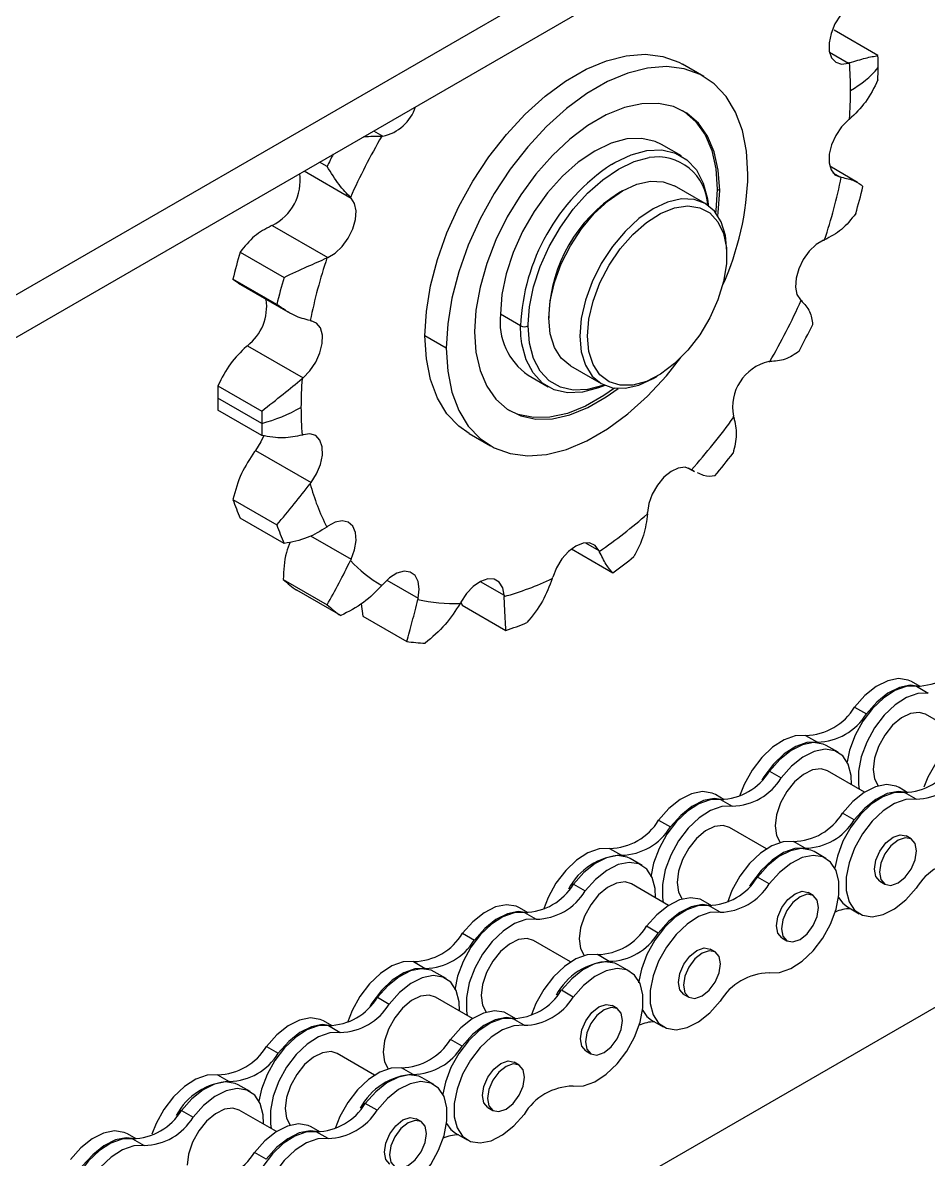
# Model space of a CAD drawing. Header units: metres. Extents: x 0 to 21025, y 0 to 14850.
# Drawn here: x 13697 to 13780, y 5668.2 to 5772.4 of the extents above; entities that cross this region are included whole.
import ezdxf

# ---------------------------------------------------------------- set-up
doc = ezdxf.new("R2010")
doc.units = ezdxf.units.M
doc.header["$LTSCALE"] = 25
doc.layers.add('SL4', color=4, linetype='Continuous')

msp = doc.modelspace()

# ---------------------------------------------------------------- linework, layer by layer
at = {"layer": 'SL4'}
for p, q in [((12991.626, 5340.606), (13928.525, 5881.466)), ((12991.626, 5336.717), (13928.525, 5877.577)), ((13090.289, 5283.649), (14027.187, 5824.509)), ((13775.342, 5769.378), (13771.321, 5771.699)), ((13770.905, 5769.691), (13772.645, 5768.687)), ((13759.386, 5767.449), (13757.427, 5768.579)), ((13729.129, 5762.469), (13729.964, 5761.987)), ((13757.335, 5760.17), (13755.496, 5761.231)), ((13724.872, 5759.215), (13724.183, 5759.613)), ((13722.766, 5758.795), (13727.061, 5756.316)), ((13773.481, 5757.75), (13770.926, 5759.225)), ((13771.21, 5758.64), (13771.91, 5758.236)), ((13751.925, 5756.965), (13751.572, 5756.761)), ((13759.517, 5755.804), (13756.689, 5757.437)), ((13760.617, 5757.135), (13760.843, 5757.005)), ((13719.847, 5753.806), (13724.946, 5750.863)), ((13716.905, 5751.366), (13720.926, 5749.044)), ((13761.49, 5751.035), (13761.49, 5751.443)), ((13720.262, 5746.557), (13716.241, 5748.878)), ((13716.241, 5748.878), (13716.755, 5748.538)), ((13716.732, 5748.5), (13721.277, 5745.876)), ((13742.59, 5744.605), (13740.752, 5745.666)), ((13745.191, 5745.708), (13745.191, 5745.3)), ((13742.63, 5743.674), (13742.59, 5744.605)), ((13743.281, 5744.605), (13743.282, 5744.768)), ((13735.795, 5742.545), (13733.836, 5743.675)), ((13717.568, 5742.778), (13722.666, 5739.835)), ((13747.164, 5740.939), (13749.993, 5739.306)), ((13743.282, 5740.074), (13745.121, 5739.013)), ((13754.756, 5739.778), (13755.11, 5739.982)), ((13714.871, 5739.111), (13718.892, 5736.79)), ((13718.875, 5735.661), (13714.854, 5737.982)), ((13718.892, 5734.55), (13714.871, 5736.871)), ((13737.884, 5734.727), (13739.843, 5733.597)), ((13718.303, 5733.175), (13723.401, 5730.232)), ((13757.947, 5731.569), (13758.525, 5731.235)), ((13758.053, 5731.525), (13758.195, 5731.443)), ((13758.508, 5731.282), (13758.257, 5731.401)), ((13716.241, 5728.687), (13720.262, 5726.366)), ((13720.926, 5724.644), (13716.905, 5726.966)), ((13723.36, 5725.35), (13727.061, 5723.213)), ((13748.532, 5724.719), (13749.771, 5724.003)), ((13747.259, 5724.146), (13751.063, 5721.95)), ((13720.851, 5721.351), (13724.872, 5719.03)), ((13730.333, 5721.283), (13733.205, 5719.625)), ((13738.904, 5721.162), (13741.092, 5719.899)), ((13726.119, 5718.034), (13722.098, 5720.355)), ((13727.998, 5719.124), (13728.144, 5717.987)), ((13737.113, 5719.268), (13737.24, 5719.001)), ((13737.24, 5719.001), (13741.261, 5716.68)), ((13728.144, 5717.987), (13732.164, 5715.666)), ((13779.211, 5711.529), (13778.412, 5711.991)), ((13778.879, 5711.557), (13779.954, 5710.937)), ((13773.207, 5709.648), (13774.282, 5709.027)), ((13783.096, 5707.023), (13779.689, 5708.99)), ((13768.717, 5707.055), (13769.792, 5706.435)), ((13771.689, 5705.504), (13770.614, 5706.124)), ((13765.409, 5703.781), (13766.484, 5703.16)), ((13774.116, 5701.839), (13770.709, 5703.806)), ((13761.251, 5701.161), (13760.451, 5701.622)), ((13778.096, 5701.805), (13777.296, 5702.266)), ((13778.838, 5701.212), (13777.764, 5701.833)), ((13760.919, 5701.189), (13761.994, 5700.568)), ((13755.247, 5699.279), (13756.321, 5698.659)), ((13773.166, 5699.303), (13772.091, 5699.923)), ((13765.135, 5696.655), (13761.728, 5698.622)), ((13768.676, 5696.711), (13767.601, 5697.331)), ((13778.389, 5697.57), (13777.923, 5697.838)), ((13750.756, 5696.687), (13751.831, 5696.067)), ((13770.573, 5695.779), (13769.498, 5696.4)), ((13753.728, 5695.135), (13752.653, 5695.756)), ((13765.368, 5693.436), (13764.293, 5694.057)), ((13747.449, 5693.412), (13748.523, 5692.792)), ((13756.155, 5691.471), (13752.748, 5693.438)), ((13775.525, 5693.684), (13775.99, 5693.415)), ((13760.135, 5691.436), (13759.336, 5691.898)), ((13769.408, 5692.385), (13768.943, 5692.654)), ((13743.29, 5690.792), (13742.491, 5691.254)), ((13742.958, 5690.82), (13744.033, 5690.2)), ((13760.878, 5690.844), (13759.803, 5691.465)), ((13772.559, 5691.33), (13773.634, 5690.709)), ((13737.286, 5688.911), (13738.361, 5688.29)), ((13755.206, 5688.934), (13754.131, 5689.555)), ((13747.175, 5686.287), (13743.768, 5688.253)), ((13766.544, 5688.5), (13767.01, 5688.231)), ((13750.715, 5686.342), (13749.641, 5686.963)), ((13760.428, 5687.201), (13759.962, 5687.47)), ((13732.796, 5686.319), (13733.871, 5685.698)), ((13752.612, 5685.411), (13751.538, 5686.031)), ((13735.768, 5684.767), (13734.693, 5685.387)), ((13747.408, 5683.068), (13746.333, 5683.688)), ((13729.488, 5683.044), (13730.563, 5682.424)), ((13738.195, 5681.103), (13734.788, 5683.069)), ((13757.564, 5683.316), (13758.03, 5683.047)), ((13742.175, 5681.068), (13741.375, 5681.53)), ((13751.448, 5682.017), (13750.982, 5682.286)), ((13725.33, 5680.424), (13724.53, 5680.886)), ((13724.998, 5680.452), (13726.073, 5679.832)), ((13742.917, 5680.476), (13741.843, 5681.096)), ((13754.598, 5680.962), (13755.673, 5680.341)), ((13719.326, 5678.542), (13720.4, 5677.922)), ((13737.245, 5678.566), (13736.17, 5679.187)), ((13729.214, 5675.918), (13725.807, 5677.885)), ((13748.584, 5678.131), (13749.05, 5677.863)), ((13732.755, 5675.974), (13731.68, 5676.594)), ((13742.468, 5676.833), (13742.002, 5677.102)), ((13714.835, 5675.95), (13715.91, 5675.33)), ((13734.652, 5675.043), (13733.577, 5675.663)), ((13717.807, 5674.398), (13716.732, 5675.019)), ((13729.447, 5672.699), (13728.372, 5673.32)), ((13711.528, 5672.676), (13712.602, 5672.055)), ((13720.234, 5670.734), (13716.827, 5672.701)), ((13739.604, 5672.947), (13740.069, 5672.678)), ((13724.214, 5670.7), (13723.415, 5671.161)), ((13733.487, 5671.649), (13733.022, 5671.917)), ((13707.369, 5670.056), (13706.57, 5670.517)), ((13707.037, 5670.084), (13708.112, 5669.463)), ((13724.957, 5670.107), (13723.882, 5670.728)), ((13736.638, 5670.593), (13737.713, 5669.973)), ((13719.285, 5668.198), (13718.21, 5668.818))]:
    msp.add_line(p, q, dxfattribs=at)
at = {"layer": 'SL4', "flags": 128}
for points in [[(13771.91, 5773.074), (13771.403, 5772.273), (13771.045, 5771.41), (13770.867, 5770.559), (13770.885, 5769.794), (13771.098, 5769.18), (13771.486, 5768.771), (13772.017, 5768.602), (13772.645, 5768.687)], [(13733.836, 5743.675), (13733.965, 5745.923), (13734.348, 5748.277), (13734.98, 5750.694), (13735.848, 5753.129), (13736.936, 5755.536), (13738.223, 5757.871), (13739.686, 5760.09), (13741.298, 5762.152), (13743.028, 5764.019), (13744.844, 5765.655), (13746.713, 5767.03), (13748.599, 5768.119), (13750.467, 5768.901), (13752.284, 5769.362), (13754.014, 5769.493), (13755.625, 5769.292), (13757.088, 5768.762), (13757.427, 5768.579)], [(13763.434, 5758.501), (13763.305, 5760.599), (13762.922, 5762.51), (13762.29, 5764.198), (13761.422, 5765.631), (13760.334, 5766.782), (13759.047, 5767.631), (13757.584, 5768.161), (13755.972, 5768.362), (13754.242, 5768.231), (13752.426, 5767.77), (13750.557, 5766.988), (13748.671, 5765.899), (13746.803, 5764.524), (13744.986, 5762.888), (13743.256, 5761.021), (13741.645, 5758.959), (13740.182, 5756.74), (13738.894, 5754.405), (13737.807, 5751.998), (13736.939, 5749.563), (13736.307, 5747.146), (13735.923, 5744.792), (13735.795, 5742.545)], [(13760.843, 5757.005), (13760.717, 5758.865), (13760.344, 5760.539), (13759.731, 5761.989), (13758.892, 5763.182), (13757.845, 5764.094), (13756.615, 5764.702), (13755.229, 5764.993), (13753.717, 5764.961), (13752.113, 5764.606), (13750.453, 5763.937), (13748.775, 5762.968), (13747.116, 5761.721), (13745.512, 5760.224), (13744, 5758.511), (13742.613, 5756.618), (13741.383, 5754.59), (13740.337, 5752.471), (13739.498, 5750.308), (13738.885, 5748.15), (13738.511, 5746.045), (13738.386, 5744.041)], [(13757.44, 5764.339), (13757.62, 5764.224), (13758.666, 5763.313), (13759.505, 5762.119), (13760.119, 5760.669), (13760.492, 5758.995), (13760.617, 5757.135)], [(13772.645, 5763.472), (13772.017, 5762.832), (13771.486, 5762.05), (13771.098, 5761.192), (13770.885, 5760.334), (13770.867, 5759.547), (13771.045, 5758.901), (13771.403, 5758.451), (13771.91, 5758.236)], [(13755.496, 5761.231), (13754.941, 5761.498), (13753.708, 5761.784), (13752.343, 5761.731), (13750.889, 5761.341), (13749.389, 5760.627), (13747.889, 5759.609), (13746.435, 5758.32), (13745.07, 5756.797), (13743.837, 5755.088), (13742.772, 5753.244), (13741.909, 5751.322), (13741.273, 5749.379), (13740.883, 5747.474), (13740.752, 5745.666)], [(13750.935, 5759.391), (13751.228, 5759.565), (13752.727, 5760.28), (13754.182, 5760.669), (13755.546, 5760.722), (13756.779, 5760.437), (13757.844, 5759.822), (13758.708, 5758.897), (13759.344, 5757.688), (13759.734, 5756.234), (13759.825, 5755.508)], [(13743.282, 5744.768), (13743.407, 5746.341), (13743.781, 5748.169), (13744.392, 5750.034), (13745.221, 5751.88), (13746.243, 5753.65), (13747.427, 5755.291), (13748.737, 5756.752), (13750.133, 5757.99), (13751.573, 5758.967), (13753.013, 5759.653), (13754.368, 5760.02)], [(13747.164, 5740.939), (13747.164, 5740.939), (13746.326, 5741.634), (13745.704, 5742.619), (13745.321, 5743.857), (13745.191, 5745.3), (13745.321, 5746.892), (13745.704, 5748.572), (13746.326, 5750.276), (13747.164, 5751.938), (13748.185, 5753.494), (13749.349, 5754.885), (13750.613, 5756.057), (13751.927, 5756.965), (13753.241, 5757.574), (13754.504, 5757.861), (13755.668, 5757.815), (13756.689, 5757.437)], [(13760.617, 5757.135), (13760.492, 5755.13), (13760.472, 5754.968)], [(13760.676, 5754.68), (13760.717, 5755), (13760.843, 5757.005)], [(13724.946, 5750.863), (13725.618, 5751.264), (13726.257, 5751.87), (13726.81, 5752.631), (13727.228, 5753.48), (13727.475, 5754.344), (13727.53, 5755.149), (13727.388, 5755.826), (13727.061, 5756.316)], [(13761.49, 5751.443), (13761.361, 5752.886), (13760.978, 5754.123), (13760.355, 5755.109), (13759.517, 5755.804), (13758.497, 5756.182), (13757.332, 5756.228), (13756.069, 5755.942), (13754.755, 5755.332), (13753.441, 5754.425), (13752.178, 5753.253), (13751.013, 5751.862), (13749.992, 5750.305), (13749.155, 5748.643), (13748.532, 5746.939), (13748.149, 5745.259), (13748.02, 5743.667)], [(13748.727, 5743.667), (13748.858, 5745.226), (13749.244, 5746.871), (13749.871, 5748.537), (13750.712, 5750.154), (13751.733, 5751.656), (13752.892, 5752.982), (13754.142, 5754.077), (13755.432, 5754.897), (13756.708, 5755.408), (13757.919, 5755.589), (13759.015, 5755.433), (13759.951, 5754.946), (13760.688, 5754.148), (13761.198, 5753.072), (13761.457, 5751.762), (13761.457, 5750.27), (13761.198, 5748.66), (13760.688, 5746.996), (13759.951, 5745.346), (13759.015, 5743.778), (13757.919, 5742.357), (13756.708, 5741.14), (13755.432, 5740.178), (13754.142, 5739.509), (13752.892, 5739.161), (13751.733, 5739.148), (13750.712, 5739.471), (13749.871, 5740.117), (13749.244, 5741.059), (13748.858, 5742.259), (13748.727, 5743.667)], [(13770.366, 5752.444), (13769.694, 5752.043), (13769.054, 5751.436), (13768.501, 5750.676), (13768.084, 5749.827), (13767.837, 5748.962), (13767.782, 5748.157), (13767.924, 5747.481), (13768.25, 5746.991)], [(13722.666, 5739.835), (13723.294, 5740.474), (13723.825, 5741.257), (13724.213, 5742.114), (13724.426, 5742.973), (13724.444, 5743.759), (13724.267, 5744.405), (13723.909, 5744.855), (13723.401, 5745.071)], [(13738.386, 5744.041), (13738.511, 5742.18), (13738.885, 5740.507), (13739.498, 5739.057), (13740.337, 5737.863), (13741.383, 5736.952), (13742.613, 5736.344), (13744, 5736.052), (13745.512, 5736.084), (13747.116, 5736.439), (13748.775, 5737.108), (13750.453, 5738.077), (13751.545, 5738.864)], [(13750.246, 5739.174), (13750.133, 5739.131), (13748.737, 5738.757), (13747.427, 5738.706), (13746.243, 5738.98), (13745.221, 5739.57), (13744.392, 5740.459), (13743.781, 5741.619), (13743.407, 5743.015), (13743.281, 5744.605)], [(13737.884, 5734.727), (13736.936, 5735.394), (13735.848, 5736.545), (13734.98, 5737.978), (13734.348, 5739.666), (13733.965, 5741.577), (13733.836, 5743.675)], [(13750.312, 5739.145), (13749.728, 5738.903), (13748.273, 5738.513), (13746.909, 5738.46), (13745.676, 5738.746), (13744.611, 5739.36), (13743.747, 5740.286), (13743.111, 5741.494), (13742.721, 5742.949), (13742.63, 5743.674)], [(13748.02, 5743.667), (13748.149, 5742.224), (13748.532, 5740.986), (13749.155, 5740.001), (13749.992, 5739.306), (13751.013, 5738.928), (13752.178, 5738.881), (13753.441, 5739.168), (13754.755, 5739.777), (13754.756, 5739.778)], [(13735.795, 5742.545), (13735.923, 5740.446), (13736.307, 5738.535), (13736.939, 5736.847), (13737.807, 5735.414), (13738.894, 5734.263), (13740.182, 5733.414), (13741.645, 5732.884), (13743.256, 5732.683), (13744.986, 5732.814), (13746.803, 5733.275), (13748.671, 5734.057), (13750.557, 5735.146), (13752.426, 5736.521), (13754.242, 5738.157), (13755.972, 5740.024), (13757.295, 5741.69)], [(13751.195, 5738.898), (13750.228, 5738.207), (13748.55, 5737.238), (13746.89, 5736.569), (13745.287, 5736.215), (13743.775, 5736.183), (13742.388, 5736.474), (13741.563, 5736.837)], [(13723.401, 5730.232), (13723.909, 5731.034), (13724.267, 5731.897), (13724.444, 5732.748), (13724.426, 5733.513), (13724.213, 5734.126), (13723.825, 5734.535), (13723.294, 5734.705), (13722.666, 5734.62)], [(13719.062, 5734.534), (13718.81, 5733.977), (13718.303, 5733.175)], [(13758.195, 5731.443), (13757.673, 5731.631), (13757.051, 5731.565), (13756.382, 5731.25), (13755.723, 5730.715), (13755.132, 5730.004), (13754.66, 5729.179), (13754.346, 5728.312), (13754.219, 5727.477)], [(13727.061, 5723.213), (13727.388, 5724.08), (13727.53, 5724.92), (13727.475, 5725.662), (13727.228, 5726.241), (13726.81, 5726.608), (13726.257, 5726.73), (13725.618, 5726.598), (13724.946, 5726.223)], [(13749.771, 5724.003), (13749.426, 5724.47), (13748.928, 5724.703), (13748.32, 5724.684), (13747.656, 5724.415), (13746.991, 5723.917), (13746.383, 5723.234), (13745.886, 5722.426), (13745.54, 5721.561)], [(13733.205, 5719.625), (13733.311, 5720.452), (13733.22, 5721.168), (13732.939, 5721.711), (13732.493, 5722.034), (13731.921, 5722.11), (13731.271, 5721.931), (13730.599, 5721.514), (13729.964, 5720.894)], [(13741.092, 5719.899), (13740.965, 5720.587), (13740.651, 5721.093), (13740.179, 5721.371), (13739.588, 5721.4), (13738.93, 5721.175), (13738.261, 5720.717), (13737.638, 5720.065), (13737.117, 5719.275)], [(13778.412, 5711.991), (13778.12, 5712.129), (13777.233, 5712.266), (13776.235, 5712.064), (13775.187, 5711.535), (13774.156, 5710.712), (13773.207, 5709.648)], [(13778.879, 5711.557), (13777.93, 5711.526), (13776.899, 5711.158), (13775.852, 5710.478), (13774.853, 5709.527), (13773.967, 5708.367), (13773.248, 5707.068), (13772.742, 5705.714), (13772.511, 5704.632)], [(13779.954, 5710.937), (13779.005, 5710.905), (13777.974, 5710.538), (13776.926, 5709.857), (13775.928, 5708.907), (13775.042, 5707.746), (13774.323, 5706.448), (13773.817, 5705.094), (13773.556, 5703.769), (13773.556, 5702.557), (13773.63, 5702.12)], [(13779.13, 5711.532), (13778.308, 5711.646), (13777.31, 5711.444), (13776.262, 5710.915), (13775.231, 5710.092), (13774.282, 5709.027)], [(13779.689, 5708.99), (13779.109, 5709.169), (13778.332, 5709.073), (13777.5, 5708.664), (13776.686, 5707.98), (13775.963, 5707.081), (13775.396, 5706.047), (13775.033, 5704.969), (13774.909, 5703.944)], [(13785.562, 5707.7), (13784.612, 5707.668), (13783.581, 5707.301), (13782.534, 5706.62), (13781.535, 5705.67), (13780.649, 5704.509), (13779.93, 5703.211), (13779.563, 5702.297)], [(13768.717, 5707.055), (13767.767, 5707.024), (13766.737, 5706.657), (13765.689, 5705.976), (13764.691, 5705.026), (13763.804, 5703.865), (13763.086, 5702.567), (13762.659, 5701.475)], [(13769.792, 5706.435), (13768.842, 5706.404), (13767.811, 5706.036), (13766.764, 5705.356), (13765.765, 5704.405), (13764.879, 5703.244), (13764.692, 5702.946)], [(13770.614, 5706.124), (13770.322, 5706.262), (13769.435, 5706.4), (13768.437, 5706.198), (13767.389, 5705.668), (13766.359, 5704.846), (13765.409, 5703.781)], [(13772.909, 5702.536), (13772.882, 5703.38), (13772.621, 5704.403), (13772.115, 5705.173), (13771.396, 5705.642), (13770.51, 5705.779), (13769.512, 5705.577), (13768.464, 5705.048), (13767.433, 5704.225), (13766.484, 5703.16)], [(13770.709, 5703.806), (13770.129, 5703.985), (13769.352, 5703.889), (13768.52, 5703.48), (13767.706, 5702.796), (13766.983, 5701.897), (13766.415, 5700.862), (13766.053, 5699.785), (13765.929, 5698.76)], [(13774.909, 5703.944), (13775.033, 5703.063), (13775.379, 5702.423)], [(13777.296, 5702.266), (13777.004, 5702.405), (13776.117, 5702.542), (13775.119, 5702.34), (13774.072, 5701.811), (13773.041, 5700.988), (13772.091, 5699.923)], [(13760.451, 5701.622), (13760.159, 5701.761), (13759.273, 5701.898), (13758.274, 5701.696), (13757.227, 5701.167), (13756.196, 5700.344), (13755.247, 5699.279)], [(13761.169, 5701.163), (13760.348, 5701.278), (13759.349, 5701.075), (13758.302, 5700.546), (13757.271, 5699.723), (13756.321, 5698.659)], [(13777.764, 5701.833), (13776.814, 5701.801), (13775.783, 5701.434), (13774.736, 5700.754), (13773.737, 5699.803), (13772.851, 5698.642), (13772.132, 5697.344), (13771.627, 5695.99), (13771.395, 5694.908)], [(13778.014, 5701.808), (13777.192, 5701.922), (13776.194, 5701.72), (13775.146, 5701.19), (13774.115, 5700.368), (13773.166, 5699.303)], [(13760.919, 5701.189), (13759.969, 5701.157), (13758.939, 5700.79), (13757.891, 5700.109), (13756.893, 5699.159), (13756.006, 5697.998), (13755.288, 5696.7), (13754.782, 5695.346), (13754.528, 5694.084)], [(13761.994, 5700.568), (13761.044, 5700.537), (13760.013, 5700.169), (13758.966, 5699.489), (13757.967, 5698.539), (13757.081, 5697.378), (13756.362, 5696.079), (13755.857, 5694.725), (13755.596, 5693.401), (13755.596, 5692.189), (13755.67, 5691.751)], [(13778.838, 5701.212), (13777.889, 5701.181), (13776.858, 5700.814), (13775.811, 5700.133), (13774.812, 5699.183), (13773.926, 5698.022), (13773.207, 5696.724), (13772.701, 5695.37), (13772.44, 5694.045), (13772.44, 5692.833), (13772.701, 5691.81), (13773.207, 5691.04), (13773.926, 5690.571), (13774.812, 5690.434), (13775.811, 5690.636), (13776.858, 5691.165), (13777.889, 5691.988), (13778.838, 5693.053)], [(13761.728, 5698.622), (13761.149, 5698.801), (13760.372, 5698.704), (13759.539, 5698.296), (13758.726, 5697.612), (13758.003, 5696.712), (13757.435, 5695.678), (13757.073, 5694.601), (13756.949, 5693.576)], [(13765.929, 5698.76), (13766.053, 5697.879), (13766.398, 5697.239)], [(13767.601, 5697.331), (13766.652, 5697.3), (13765.621, 5696.932), (13764.573, 5696.252), (13763.575, 5695.301), (13762.688, 5694.141), (13761.97, 5692.842), (13761.544, 5691.75)], [(13775.028, 5694.782), (13775.157, 5695.606), (13775.525, 5696.454), (13776.075, 5697.196), (13776.724, 5697.72), (13777.373, 5697.945), (13777.923, 5697.838)], [(13775.493, 5694.513), (13775.623, 5693.838), (13775.99, 5693.415), (13776.54, 5693.308), (13777.189, 5693.534), (13777.838, 5694.058), (13778.389, 5694.8), (13778.756, 5695.647), (13778.885, 5696.471), (13778.756, 5697.146), (13778.389, 5697.569), (13777.838, 5697.676), (13777.189, 5697.451), (13776.54, 5696.927), (13775.99, 5696.185), (13775.623, 5695.337), (13775.493, 5694.513)], [(13750.756, 5696.687), (13749.807, 5696.656), (13748.776, 5696.288), (13747.728, 5695.608), (13746.73, 5694.657), (13745.844, 5693.497), (13745.125, 5692.198), (13744.699, 5691.106)], [(13752.653, 5695.756), (13752.361, 5695.894), (13751.475, 5696.031), (13750.476, 5695.829), (13749.429, 5695.3), (13748.398, 5694.477), (13747.449, 5693.412)], [(13768.676, 5696.711), (13767.726, 5696.679), (13766.696, 5696.312), (13765.648, 5695.631), (13764.65, 5694.681), (13763.763, 5693.52), (13763.576, 5693.222)], [(13769.498, 5696.4), (13769.206, 5696.538), (13768.319, 5696.675), (13767.321, 5696.473), (13766.274, 5695.944), (13765.243, 5695.121), (13764.293, 5694.057)], [(13765.368, 5685.276), (13766.317, 5685.308), (13767.348, 5685.675), (13768.396, 5686.356), (13769.394, 5687.306), (13770.281, 5688.467), (13770.999, 5689.765), (13771.505, 5691.119), (13771.766, 5692.444), (13771.766, 5693.656), (13771.505, 5694.679), (13770.999, 5695.449), (13770.281, 5695.918), (13769.394, 5696.055), (13768.396, 5695.853), (13767.348, 5695.324), (13766.317, 5694.501), (13765.368, 5693.436)], [(13754.949, 5692.167), (13754.921, 5693.012), (13754.66, 5694.035), (13754.155, 5694.805), (13753.436, 5695.273), (13752.55, 5695.411), (13751.551, 5695.209), (13750.504, 5694.68), (13749.473, 5693.857), (13748.523, 5692.792)], [(13775.525, 5693.684), (13775.525, 5693.684), (13775.157, 5694.107), (13775.028, 5694.782)], [(13752.748, 5693.438), (13752.168, 5693.617), (13751.392, 5693.52), (13750.559, 5693.112), (13749.745, 5692.428), (13749.023, 5691.528), (13748.455, 5690.494), (13748.093, 5689.417), (13747.968, 5688.392)], [(13756.949, 5693.576), (13757.073, 5692.695), (13757.418, 5692.054)], [(13759.336, 5691.898), (13759.043, 5692.036), (13758.157, 5692.174), (13757.159, 5691.972), (13756.111, 5691.443), (13755.08, 5690.62), (13754.131, 5689.555)], [(13766.048, 5689.598), (13766.177, 5690.422), (13766.544, 5691.269), (13767.095, 5692.012), (13767.744, 5692.535), (13768.393, 5692.761), (13768.943, 5692.654)], [(13766.513, 5689.329), (13766.642, 5688.654), (13767.01, 5688.231), (13767.56, 5688.124), (13768.209, 5688.35), (13768.858, 5688.873), (13769.408, 5689.616), (13769.776, 5690.463), (13769.905, 5691.287), (13769.776, 5691.962), (13769.408, 5692.385), (13768.858, 5692.492), (13768.209, 5692.267), (13767.56, 5691.743), (13767.01, 5691.001), (13766.642, 5690.153), (13766.513, 5689.329)], [(13771.737, 5692.201), (13772.132, 5691.66), (13772.559, 5691.33)], [(13742.958, 5690.82), (13742.009, 5690.789), (13740.978, 5690.421), (13739.931, 5689.741), (13738.932, 5688.791), (13738.046, 5687.63), (13737.327, 5686.332), (13736.821, 5684.978), (13736.567, 5683.716)], [(13742.491, 5691.254), (13742.199, 5691.392), (13741.312, 5691.53), (13740.314, 5691.327), (13739.266, 5690.798), (13738.235, 5689.976), (13737.286, 5688.911)], [(13743.208, 5690.795), (13742.387, 5690.909), (13741.389, 5690.707), (13740.341, 5690.178), (13739.31, 5689.355), (13738.361, 5688.29)], [(13759.803, 5691.465), (13758.854, 5691.433), (13757.823, 5691.066), (13756.775, 5690.385), (13755.777, 5689.435), (13754.891, 5688.274), (13754.172, 5686.976), (13753.666, 5685.622), (13753.412, 5684.36)], [(13760.878, 5690.844), (13759.928, 5690.813), (13758.898, 5690.445), (13757.85, 5689.765), (13756.852, 5688.814), (13755.965, 5687.653), (13755.247, 5686.355), (13754.741, 5685.001), (13754.48, 5683.677), (13754.48, 5682.465), (13754.741, 5681.441), (13755.247, 5680.671), (13755.965, 5680.203), (13756.852, 5680.065), (13757.85, 5680.268), (13758.898, 5680.797), (13759.928, 5681.619), (13760.878, 5682.684)], [(13760.053, 5691.439), (13759.232, 5691.553), (13758.233, 5691.351), (13757.186, 5690.822), (13756.155, 5689.999), (13755.206, 5688.934)], [(13744.033, 5690.2), (13743.084, 5690.168), (13742.053, 5689.801), (13741.005, 5689.121), (13740.007, 5688.17), (13739.121, 5687.009), (13738.402, 5685.711), (13737.896, 5684.357), (13737.635, 5683.032), (13737.635, 5681.82), (13737.709, 5681.383)], [(13766.544, 5688.5), (13766.544, 5688.5), (13766.177, 5688.923), (13766.048, 5689.598)], [(13743.768, 5688.253), (13743.188, 5688.432), (13742.411, 5688.336), (13741.579, 5687.928), (13740.765, 5687.243), (13740.042, 5686.344), (13739.475, 5685.31), (13739.112, 5684.232), (13738.988, 5683.207)], [(13747.968, 5688.392), (13748.093, 5687.51), (13748.438, 5686.87)], [(13749.641, 5686.963), (13748.691, 5686.931), (13747.66, 5686.564), (13746.613, 5685.884), (13745.614, 5684.933), (13744.728, 5683.772), (13744.009, 5682.474), (13743.583, 5681.382)], [(13757.067, 5684.414), (13757.196, 5685.238), (13757.564, 5686.085), (13758.114, 5686.827), (13758.763, 5687.351), (13759.412, 5687.577), (13759.962, 5687.47)], [(13757.533, 5684.145), (13757.662, 5683.47), (13758.03, 5683.047), (13758.58, 5682.94), (13759.229, 5683.165), (13759.878, 5683.689), (13760.428, 5684.431), (13760.796, 5685.279), (13760.925, 5686.103), (13760.796, 5686.778), (13760.428, 5687.201), (13759.878, 5687.308), (13759.229, 5687.082), (13758.58, 5686.559), (13758.03, 5685.816), (13757.662, 5684.969), (13757.533, 5684.145)], [(13732.796, 5686.319), (13731.846, 5686.287), (13730.816, 5685.92), (13729.768, 5685.239), (13728.77, 5684.289), (13727.883, 5683.128), (13727.165, 5681.83), (13726.738, 5680.738)], [(13733.871, 5685.698), (13732.921, 5685.667), (13731.89, 5685.299), (13730.843, 5684.619), (13729.844, 5683.669), (13728.958, 5682.508), (13728.771, 5682.209)], [(13734.693, 5685.387), (13734.401, 5685.525), (13733.514, 5685.663), (13732.516, 5685.461), (13731.468, 5684.932), (13730.438, 5684.109), (13729.488, 5683.044)], [(13751.538, 5686.031), (13751.245, 5686.17), (13750.359, 5686.307), (13749.361, 5686.105), (13748.313, 5685.576), (13747.282, 5684.753), (13746.333, 5683.688)], [(13747.408, 5674.908), (13748.357, 5674.939), (13749.388, 5675.307), (13750.435, 5675.987), (13751.434, 5676.938), (13752.32, 5678.098), (13753.039, 5679.397), (13753.545, 5680.751), (13753.806, 5682.075), (13753.806, 5683.287), (13753.545, 5684.311), (13753.039, 5685.081), (13752.32, 5685.549), (13751.434, 5685.687), (13750.435, 5685.484), (13749.388, 5684.955), (13748.357, 5684.133), (13747.408, 5683.068)], [(13736.988, 5681.799), (13736.961, 5682.643), (13736.7, 5683.666), (13736.194, 5684.437), (13735.475, 5684.905), (13734.589, 5685.042), (13733.591, 5684.84), (13732.543, 5684.311), (13731.512, 5683.488), (13730.563, 5682.424)], [(13757.564, 5683.316), (13757.564, 5683.316), (13757.196, 5683.739), (13757.067, 5684.414)], [(13734.788, 5683.069), (13734.208, 5683.248), (13733.431, 5683.152), (13732.599, 5682.743), (13731.785, 5682.059), (13731.062, 5681.16), (13730.494, 5680.126), (13730.132, 5679.048), (13730.008, 5678.023)], [(13738.988, 5683.207), (13739.112, 5682.326), (13739.458, 5681.686)], [(13741.375, 5681.53), (13741.083, 5681.668), (13740.196, 5681.805), (13739.198, 5681.603), (13738.151, 5681.074), (13737.12, 5680.251), (13736.17, 5679.187)], [(13748.087, 5679.229), (13748.216, 5680.054), (13748.584, 5680.901), (13749.134, 5681.643), (13749.783, 5682.167), (13750.432, 5682.393), (13750.982, 5682.286)], [(13748.553, 5678.961), (13748.682, 5678.286), (13749.049, 5677.863), (13749.6, 5677.756), (13750.249, 5677.981), (13750.898, 5678.505), (13751.448, 5679.247), (13751.816, 5680.095), (13751.945, 5680.919), (13751.816, 5681.594), (13751.448, 5682.017), (13750.898, 5682.124), (13750.249, 5681.898), (13749.6, 5681.374), (13749.049, 5680.632), (13748.682, 5679.785), (13748.553, 5678.961)], [(13753.725, 5681.932), (13754.172, 5681.292), (13754.598, 5680.962)], [(13724.998, 5680.452), (13724.048, 5680.421), (13723.018, 5680.053), (13721.97, 5679.373), (13720.972, 5678.422), (13720.085, 5677.261), (13719.367, 5675.963), (13718.861, 5674.609), (13718.629, 5673.527)], [(13724.53, 5680.886), (13724.238, 5681.024), (13723.352, 5681.161), (13722.353, 5680.959), (13721.306, 5680.43), (13720.275, 5679.607), (13719.326, 5678.542)], [(13725.248, 5680.427), (13724.427, 5680.541), (13723.428, 5680.339), (13722.381, 5679.81), (13721.35, 5678.987), (13720.4, 5677.922)], [(13741.843, 5681.096), (13740.893, 5681.065), (13739.862, 5680.697), (13738.815, 5680.017), (13737.816, 5679.066), (13736.93, 5677.906), (13736.211, 5676.607), (13735.706, 5675.253), (13735.474, 5674.171)], [(13742.917, 5680.476), (13741.968, 5680.444), (13740.937, 5680.077), (13739.89, 5679.396), (13738.891, 5678.446), (13738.005, 5677.285), (13737.286, 5675.987), (13736.78, 5674.633), (13736.519, 5673.308), (13736.519, 5672.096), (13736.78, 5671.073), (13737.286, 5670.303), (13738.005, 5669.834), (13738.891, 5669.697), (13739.89, 5669.899), (13740.937, 5670.428), (13741.968, 5671.251), (13742.917, 5672.316)], [(13742.093, 5681.071), (13741.271, 5681.185), (13740.273, 5680.983), (13739.225, 5680.454), (13738.194, 5679.631), (13737.245, 5678.566)], [(13726.073, 5679.832), (13725.123, 5679.8), (13724.092, 5679.433), (13723.045, 5678.752), (13722.046, 5677.802), (13721.16, 5676.641), (13720.441, 5675.343), (13719.936, 5673.989), (13719.675, 5672.664), (13719.675, 5671.452), (13719.749, 5671.014)], [(13748.584, 5678.131), (13748.584, 5678.131), (13748.216, 5678.555), (13748.087, 5679.229)], [(13725.807, 5677.885), (13725.228, 5678.064), (13724.451, 5677.968), (13723.618, 5677.559), (13722.805, 5676.875), (13722.082, 5675.976), (13721.514, 5674.941), (13721.152, 5673.864), (13721.028, 5672.839)], [(13730.008, 5678.023), (13730.132, 5677.142), (13730.477, 5676.502)], [(13731.68, 5676.594), (13730.731, 5676.563), (13729.7, 5676.196), (13728.652, 5675.515), (13727.654, 5674.565), (13726.767, 5673.404), (13726.049, 5672.106), (13725.623, 5671.014)], [(13739.107, 5674.045), (13739.236, 5674.869), (13739.604, 5675.717), (13740.154, 5676.459), (13740.803, 5676.983), (13741.452, 5677.208), (13742.002, 5677.102)], [(13739.572, 5673.777), (13739.702, 5673.102), (13740.069, 5672.678), (13740.619, 5672.572), (13741.268, 5672.797), (13741.917, 5673.321), (13742.468, 5674.063), (13742.835, 5674.911), (13742.964, 5675.735), (13742.835, 5676.41), (13742.468, 5676.833), (13741.917, 5676.94), (13741.268, 5676.714), (13740.619, 5676.19), (13740.069, 5675.448), (13739.702, 5674.601), (13739.572, 5673.777)], [(13714.835, 5675.95), (13713.886, 5675.919), (13712.855, 5675.551), (13711.807, 5674.871), (13710.809, 5673.921), (13709.923, 5672.76), (13709.204, 5671.462), (13708.818, 5670.491)], [(13716.732, 5675.019), (13716.44, 5675.157), (13715.554, 5675.295), (13714.555, 5675.092), (13713.508, 5674.563), (13712.477, 5673.74), (13711.528, 5672.676)], [(13733.577, 5675.663), (13733.285, 5675.801), (13732.398, 5675.939), (13731.4, 5675.737), (13730.353, 5675.207), (13729.322, 5674.385), (13728.372, 5673.32)], [(13729.447, 5664.54), (13730.396, 5664.571), (13731.427, 5664.938), (13732.475, 5665.619), (13733.473, 5666.569), (13734.36, 5667.73), (13735.078, 5669.028), (13735.584, 5670.382), (13735.845, 5671.707), (13735.845, 5672.919), (13735.584, 5673.942), (13735.078, 5674.712), (13734.36, 5675.181), (13733.473, 5675.318), (13732.475, 5675.116), (13731.427, 5674.587), (13730.396, 5673.764), (13729.447, 5672.699)], [(13719.028, 5671.431), (13719, 5672.275), (13718.739, 5673.298), (13718.234, 5674.068), (13717.515, 5674.537), (13716.629, 5674.674), (13715.63, 5674.472), (13714.583, 5673.943), (13713.552, 5673.12), (13712.602, 5672.055)], [(13739.604, 5672.947), (13739.604, 5672.947), (13739.236, 5673.37), (13739.107, 5674.045)], [(13716.827, 5672.701), (13716.247, 5672.88), (13715.471, 5672.784), (13714.638, 5672.375), (13713.824, 5671.691), (13713.102, 5670.792), (13712.534, 5669.757), (13712.172, 5668.68), (13712.047, 5667.655)], [(13721.028, 5672.839), (13721.152, 5671.958), (13721.497, 5671.318)], [(13723.415, 5671.161), (13723.122, 5671.3), (13722.236, 5671.437), (13721.238, 5671.235), (13720.19, 5670.706), (13719.159, 5669.883), (13718.21, 5668.818)], [(13730.127, 5668.861), (13730.256, 5669.685), (13730.623, 5670.533), (13731.174, 5671.275), (13731.823, 5671.799), (13732.472, 5672.024), (13733.022, 5671.917)], [(13730.592, 5668.592), (13730.721, 5667.917), (13731.089, 5667.494), (13731.639, 5667.387), (13732.288, 5667.613), (13732.937, 5668.137), (13733.487, 5668.879), (13733.855, 5669.726), (13733.984, 5670.55), (13733.855, 5671.225), (13733.487, 5671.649), (13732.937, 5671.755), (13732.288, 5671.53), (13731.639, 5671.006), (13731.089, 5670.264), (13730.721, 5669.416), (13730.592, 5668.592)], [(13735.816, 5671.464), (13736.211, 5670.923), (13736.638, 5670.593)], [(13707.037, 5670.084), (13706.088, 5670.052), (13705.057, 5669.685), (13704.01, 5669.004), (13703.011, 5668.054), (13702.125, 5666.893), (13701.406, 5665.595), (13700.9, 5664.241), (13700.669, 5663.159)], [(13706.57, 5670.517), (13706.278, 5670.655), (13705.391, 5670.793), (13704.393, 5670.591), (13703.345, 5670.062), (13702.314, 5669.239), (13701.365, 5668.174)], [(13707.288, 5670.058), (13706.466, 5670.172), (13705.468, 5669.97), (13704.42, 5669.441), (13703.389, 5668.618), (13702.44, 5667.554)], [(13723.882, 5670.728), (13722.933, 5670.696), (13721.902, 5670.329), (13720.854, 5669.649), (13719.856, 5668.698), (13718.97, 5667.537), (13718.251, 5666.239), (13717.745, 5664.885), (13717.491, 5663.623)], [(13724.957, 5670.107), (13724.007, 5670.076), (13722.977, 5669.708), (13721.929, 5669.028), (13720.931, 5668.078), (13720.044, 5666.917), (13719.326, 5665.618), (13718.82, 5664.264), (13718.559, 5662.94), (13718.559, 5661.728), (13718.82, 5660.705), (13719.326, 5659.935), (13720.044, 5659.466), (13720.931, 5659.329), (13721.929, 5659.531), (13722.977, 5660.06), (13724.007, 5660.883), (13724.957, 5661.947)], [(13724.132, 5670.702), (13723.311, 5670.817), (13722.312, 5670.614), (13721.265, 5670.085), (13720.234, 5669.262), (13719.285, 5668.198)], [(13708.112, 5669.463), (13707.163, 5669.432), (13706.132, 5669.064), (13705.084, 5668.384), (13704.086, 5667.433), (13703.2, 5666.273), (13702.481, 5664.974), (13701.975, 5663.62), (13701.714, 5662.296), (13701.714, 5661.084), (13701.788, 5660.646)], [(13730.623, 5667.763), (13730.623, 5667.763), (13730.256, 5668.186), (13730.127, 5668.861)]]:
    msp.add_lwpolyline(points, dxfattribs=at)
at = {"layer": 'SL4'}
for centre, radius, start, end in [((13738.666, 5768.273), 36.693, 359.99249, 1.72651), ((13775.731, 5759.082), 10.088, 107.27975, 107.81197), ((13741.479, 5766.217), 31.355, 359.94756, 4.56954), ((13768.449, 5774.085), 9.033, 299.04532, 319.90875), ((13736.726, 5768.273), 38.632, 358.31738, 359.99287), ((13737.007, 5766.217), 35.827, 355.72534, 359.95411), ((13729.163, 5765.906), 4.001, 281.54883, 342.27615), ((13760.205, 5778.401), 19.433, 309.80446, 310.14824), ((13782.768, 5731.369), 61.11, 149.93061, 155.85297), ((13729.806, 5755.365), 6.623, 88.63483, 89.33941), ((13786.375, 5729.266), 68.408, 152.99039, 154.03575), ((13755.131, 5755.453), 4.631, 2.44347, 99.48733), ((13717.803, 5757.926), 4.599, 296.38857, 7.92423), ((13761.344, 5743.768), 18.773, 123.67712, 177.44491), ((13737.078, 5759.141), 26.363, 335.69006, 358.60736), ((13722.104, 5768.451), 50.921, 341.72409, 348.41288), ((13770.997, 5752.469), 5.839, 80.2347, 81.001), ((13758.893, 5745.166), 13.712, 122.26897, 177.73641), ((13718.398, 5770.859), 57.187, 343.77857, 346.35839), ((13730.742, 5760.284), 5.413, 226.34362, 227.14968), ((13724.492, 5742.885), 11.868, 113.03868, 113.51627), ((13765.721, 5763.365), 11.868, 293.03868, 293.51627), ((13771.815, 5735.39), 57.187, 163.77857, 166.35839), ((13773.207, 5734.856), 50.921, 161.72409, 168.41288), ((13729.59, 5739.942), 11.868, 113.03868, 113.51627), ((13775.836, 5733.069), 57.187, 163.77857, 166.35839), ((13714.786, 5746.375), 4.547, 307.71741, 8.21257), ((13712.543, 5771.938), 61.11, 329.93061, 335.85297), ((13764.569, 5743.023), 5.413, 46.34362, 47.14968), ((13724.314, 5750.838), 5.839, 260.2347, 261.001), ((13746.693, 5744.986), 5.98, 173.46674, 235.22108), ((13742.936, 5745.272), 0.751, 242.60967, 297.39033), ((13707.656, 5774.764), 68.635, 331.74964, 334.03393), ((13730.008, 5727.849), 19.433, 129.80446, 130.14824), ((13766.294, 5737.154), 4.272, 102.80111, 191.41526), ((13765.505, 5747.941), 6.623, 268.63483, 269.33941), ((13735.107, 5724.906), 19.433, 129.80446, 130.14824), ((13753.487, 5737.977), 38.632, 178.31738, 179.99287), ((13758.305, 5737.089), 35.827, 175.72534, 179.95411), ((13751.547, 5737.977), 36.693, 179.99249, 181.72651), ((13715.064, 5750.26), 15.089, 284.62992, 299.42742), ((13757.507, 5735.656), 38.632, 178.31738, 179.99287), ((13753.833, 5737.089), 31.355, 179.94756, 184.56954), ((13755.568, 5735.656), 36.693, 179.99249, 181.72651), ((13715.447, 5769.783), 57.496, 318.12136, 324.2895), ((13753.73, 5733.594), 8.805, 17.37575, 17.95852), ((13719.58, 5744.224), 10.088, 287.27975, 287.81197), ((13738.558, 5717.748), 25.461, 142.70567, 142.99278), ((13710.91, 5772.334), 64.576, 320.0159, 322.39496), ((13761.102, 5735.7), 5.155, 235.6701, 236.50283), ((13743.656, 5714.805), 25.461, 142.70567, 142.99278), ((13741.508, 5734.855), 18.788, 194.56516, 207.57792), ((13736.203, 5735.39), 21.057, 198.56036, 203.58272), ((13725.922, 5759.055), 42.48, 304.21208, 311.76073), ((13738.666, 5728.052), 15.563, 357.48189, 357.88052), ((13740.224, 5733.069), 21.057, 198.56036, 203.58272), ((13714.74, 5740.216), 17.319, 305.73297, 306.10417), ((13750.655, 5711.882), 26.173, 154.34682, 154.6287), ((13756.597, 5727.091), 7.491, 204.34005, 204.98909), ((13722.669, 5760.28), 47.701, 306.53069, 309.44212), ((13735.969, 5731.367), 12.195, 222.69497, 240.06194), ((13729.967, 5731.482), 13.629, 228.02205, 234.73486), ((13734.474, 5744.242), 25.328, 285.15927, 295.81933), ((13723.565, 5728.091), 22.925, 343.1418, 343.44972), ((13711.499, 5736.563), 24.217, 319.38552, 319.68238), ((13733.987, 5729.161), 13.629, 228.02205, 234.73486), ((13753.737, 5714.782), 21.095, 166.72832, 167.05379), ((13736.384, 5733.517), 14.372, 257.10915, 272.67181), ((13713.741, 5731.997), 26.614, 331.16528, 331.44405), ((13754.567, 5720.42), 13.484, 182.21308, 182.65169), ((13732.275, 5743.639), 28.417, 288.43308, 292.54552), ((13734.435, 5731.587), 16.083, 261.88493, 267.89604), ((13778.77, 5716.932), 5.376, 271.17027, 328.82435), ((13768.607, 5712.431), 5.376, 271.17027, 328.82435), ((13769.682, 5711.81), 5.376, 271.17027, 328.82435), ((13777.654, 5707.208), 5.376, 271.17027, 328.82435), ((13760.809, 5706.564), 5.376, 271.17027, 328.82435), ((13778.729, 5706.588), 5.376, 271.17027, 328.82435), ((13761.884, 5705.944), 5.376, 271.17027, 328.82435), ((13750.647, 5702.062), 5.376, 271.17027, 328.82435), ((13767.491, 5702.706), 5.376, 271.17027, 328.82435), ((13768.566, 5702.086), 5.376, 271.17027, 328.82435), ((13751.721, 5701.442), 5.376, 271.17027, 328.82435), ((13752.149, 5690.22), 5.855, 93.11014, 152.07323), ((13783.438, 5690.269), 5.376, 91.17027, 148.82435), ((13759.693, 5696.84), 5.376, 271.17027, 328.82435), ((13742.849, 5696.196), 5.376, 271.17027, 328.82435), ((13760.768, 5696.219), 5.376, 271.17027, 328.82435), ((13743.923, 5695.575), 5.376, 271.17027, 328.82435), ((13772.863, 5687.725), 3.446, 90.48433, 114.65096), ((13732.686, 5691.694), 5.376, 271.17027, 328.82435), ((13749.531, 5692.338), 5.376, 271.17027, 328.82435), ((13750.606, 5691.718), 5.376, 271.17027, 328.82435), ((13733.761, 5691.073), 5.376, 271.17027, 328.82435), ((13751.033, 5680.496), 5.855, 93.11014, 152.07323), ((13765.478, 5679.901), 5.376, 91.17027, 148.82435), ((13741.733, 5686.471), 5.376, 271.17027, 328.82435), ((13724.888, 5685.827), 5.376, 271.17027, 328.82435), ((13742.808, 5685.851), 5.376, 271.17027, 328.82435), ((13725.963, 5685.207), 5.376, 271.17027, 328.82435), ((13754.903, 5677.356), 3.446, 90.48433, 114.65096), ((13714.726, 5681.326), 5.376, 271.17027, 328.82435), ((13731.57, 5681.97), 5.376, 271.17027, 328.82435), ((13732.645, 5681.349), 5.376, 271.17027, 328.82435), ((13715.8, 5680.705), 5.376, 271.17027, 328.82435), ((13716.228, 5669.483), 5.855, 93.11014, 152.07323), ((13733.073, 5670.127), 5.855, 93.11014, 152.07323), ((13747.517, 5669.533), 5.376, 91.17027, 148.82435), ((13723.772, 5676.103), 5.376, 271.17027, 328.82435), ((13706.928, 5675.459), 5.376, 271.17027, 328.82435), ((13724.847, 5675.483), 5.376, 271.17027, 328.82435), ((13708.002, 5674.838), 5.376, 271.17027, 328.82435), ((13736.942, 5666.988), 3.446, 90.48436, 114.6516), ((13713.61, 5671.601), 5.376, 271.17027, 328.82435)]:
    msp.add_arc(centre, radius, start, end, dxfattribs=at)
for points, knots in [([(13772.734, 5768.715), (13773.251, 5768.871), (13774.317, 5769.194), (13774.993, 5769.316), (13775.342, 5769.378)], [0, 0, 0, 0, 0.4847248, 1, 1, 1, 1]), ([(13775.342, 5767.138), (13774.993, 5766.436), (13774.317, 5765.072), (13773.251, 5764.045), (13772.734, 5763.547)], [0, 0, 0, 0, 0.5152541, 1, 1, 1, 1]), ([(13728.165, 5761.912), (13728.179, 5761.914), (13728.849, 5762), (13729.372, 5761.994), (13729.883, 5761.988)], [0, 0, 0, 0, 0.0210148, 1, 1, 1, 1]), ([(13727.006, 5756.368), (13726.661, 5756.731), (13725.95, 5757.479), (13725.238, 5758.625), (13724.872, 5759.215)], [0, 0, 0, 0, 0.4847365, 1, 1, 1, 1]), ([(13771.987, 5758.223), (13772.421, 5758.128), (13773.314, 5757.931), (13773.748, 5757.562), (13773.972, 5757.372)], [0, 0, 0, 0, 0.484736, 1, 1, 1, 1]), ([(13773.308, 5754.884), (13772.895, 5754.364), (13772.094, 5753.353), (13770.991, 5752.767), (13770.456, 5752.483)], [0, 0, 0, 0, 0.5152562, 1, 1, 1, 1]), ([(13719.757, 5753.767), (13719.222, 5753.483), (13718.119, 5752.897), (13717.318, 5751.886), (13716.905, 5751.366)], [0, 0, 0, 0, 0.4847219, 1, 1, 1, 1]), ([(13720.926, 5749.044), (13721.653, 5749.384), (13723.064, 5750.042), (13724.27, 5750.569), (13724.855, 5750.824)], [0, 0, 0, 0, 0.5152562, 1, 1, 1, 1]), ([(13723.324, 5745.083), (13722.841, 5745.208), (13721.843, 5745.464), (13720.8, 5746.185), (13720.262, 5746.557)], [0, 0, 0, 0, 0.4847361, 1, 1, 1, 1]), ([(13768.305, 5746.939), (13768.6, 5746.605), (13769.208, 5745.916), (13769.31, 5745.122), (13769.362, 5744.713)], [0, 0, 0, 0, 0.4847365, 1, 1, 1, 1]), ([(13717.479, 5742.703), (13716.962, 5742.205), (13715.897, 5741.178), (13715.22, 5739.814), (13714.871, 5739.111)], [0, 0, 0, 0, 0.4847248, 1, 1, 1, 1]), ([(13768.115, 5742.278), (13767.707, 5741.991), (13766.914, 5741.434), (13765.913, 5741.356), (13765.428, 5741.319)], [0, 0, 0, 0, 0.5152637, 1, 1, 1, 1]), ([(13718.892, 5736.79), (13719.555, 5737.311), (13720.841, 5738.323), (13722.01, 5739.291), (13722.577, 5739.76)], [0, 0, 0, 0, 0.5152541, 1, 1, 1, 1]), ([(13762.133, 5736.223), (13762.251, 5735.693), (13762.493, 5734.599), (13762.213, 5733.497), (13762.069, 5732.929)], [0, 0, 0, 0, 0.4847353, 1, 1, 1, 1]), ([(13722.577, 5734.591), (13722.01, 5734.464), (13720.841, 5734.202), (13719.555, 5734.432), (13718.892, 5734.55)], [0, 0, 0, 0, 0.4847248, 1, 1, 1, 1]), ([(13718.226, 5733.074), (13717.793, 5732.42), (13716.899, 5731.072), (13716.465, 5729.498), (13716.241, 5728.687)], [0, 0, 0, 0, 0.4847361, 1, 1, 1, 1]), ([(13760.39, 5730.84), (13760.057, 5730.796), (13759.575, 5730.732), (13759.003, 5731.037), (13758.824, 5731.132)], [0, 0, 0, 0, 0.6884156, 1, 1, 1, 1]), ([(13720.262, 5726.366), (13720.8, 5726.996), (13721.843, 5728.217), (13722.841, 5729.506), (13723.324, 5730.131)], [0, 0, 0, 0, 0.5152637, 1, 1, 1, 1]), ([(13754.214, 5727.368), (13754.138, 5726.707), (13753.979, 5725.344), (13753.315, 5724.088), (13752.973, 5723.441)], [0, 0, 0, 0, 0.4847248, 1, 1, 1, 1]), ([(13724.855, 5726.157), (13724.27, 5725.796), (13723.064, 5725.049), (13721.653, 5724.782), (13720.926, 5724.644)], [0, 0, 0, 0, 0.4847219, 1, 1, 1, 1]), ([(13721.475, 5724.784), (13721.354, 5724.464), (13720.936, 5723.364), (13720.886, 5722.186), (13720.851, 5721.351)], [0, 0, 0, 0, 0.29004476, 1, 1, 1, 1]), ([(13751.063, 5721.95), (13750.859, 5722.17), (13750.464, 5722.599), (13750.021, 5723.493), (13749.807, 5723.926)], [0, 0, 0, 0, 0.5152575, 1, 1, 1, 1]), ([(13724.872, 5719.03), (13725.238, 5719.68), (13725.95, 5720.943), (13726.661, 5722.394), (13727.006, 5723.097)], [0, 0, 0, 0, 0.5152633, 1, 1, 1, 1]), ([(13745.505, 5721.443), (13745.24, 5720.733), (13744.693, 5719.267), (13743.689, 5718.031), (13743.171, 5717.394)], [0, 0, 0, 0, 0.4847352, 1, 1, 1, 1]), ([(13729.883, 5720.799), (13729.348, 5720.247), (13728.244, 5719.111), (13726.841, 5718.4), (13726.119, 5718.034)], [0, 0, 0, 0, 0.4847362, 1, 1, 1, 1]), ([(13732.164, 5715.666), (13732.334, 5716.248), (13732.665, 5717.379), (13733.011, 5718.813), (13733.178, 5719.508)], [0, 0, 0, 0, 0.5152602, 1, 1, 1, 1]), ([(13737.054, 5719.161), (13736.63, 5718.489), (13735.756, 5717.103), (13734.494, 5716.055), (13733.844, 5715.515)], [0, 0, 0, 0, 0.4847365, 1, 1, 1, 1]), ([(13741.261, 5716.68), (13741.233, 5717.113), (13741.179, 5717.954), (13741.124, 5719.195), (13741.097, 5719.796)], [0, 0, 0, 0, 0.5152541, 1, 1, 1, 1])]:
    msp.add_open_spline(points, degree=3, knots=knots, dxfattribs=at)

doc.saveas('drawing.dxf')
